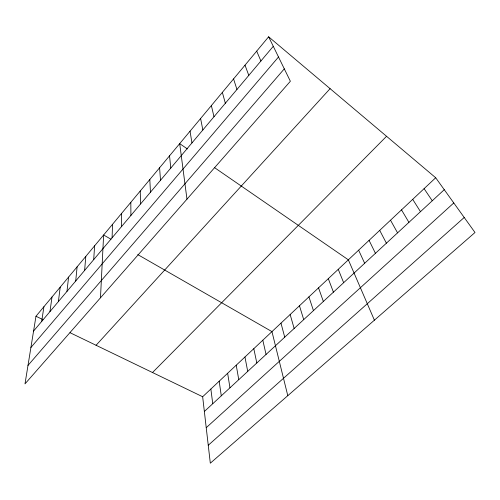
<?xml version="1.0" encoding="UTF-8"?>
<svg xmlns="http://www.w3.org/2000/svg" width="500" height="500" viewBox="0 0 500 500"><rect width="100%" height="100%" fill="white"/><g stroke="black" fill="none" stroke-linecap="round" stroke-linejoin="round"><path stroke-width="0.75" d="M121.406 226.725L121.594 213.419M112.088 237.8L112.525 224.306M100.475 297.806L103.625 234.994L110.981 239.219M93.694 259.65L94.625 245.812M84.619 270.431L85.787 256.425M75.713 281.006L77.106 266.85M66.975 291.388L68.587 277.087M58.394 301.581L60.213 287.137M49.969 311.594L51.994 297.013M41.694 321.419L43.913 306.719M35.975 316.256L25 383.875L290.369 81.25L268.631 36.8L35.975 316.256L42.906 319.6M33.569 331.075L273.281 46.306M30.906 347.5L278.506 56.994M27.994 365.419L284.3 68.844M96.069 345.275L330.1 88.663M152.513 372.531L386.55 136.294M435.694 177.756L475 232.5L210.319 463.2L202.656 396.744L435.694 177.756L268.631 36.8M204.356 411.481L444.256 189.688M206.225 427.7L453.781 202.95M208.25 445.262L464.212 217.481M70.031 332.7L202.656 396.744M137.775 254.6L271.962 331.619L287.794 395.675M187.406 148.944L179.694 143.631L186.969 199.169M214.356 167.512L348.356 259.831L374.4 320.188M424.094 188.656L432.262 200.775M412.706 199.356L420.487 211.663M401.512 209.875L408.919 222.35M390.513 220.212L397.562 232.856M379.7 230.369L386.4 243.175M369.075 240.356L375.438 253.312M358.625 250.175L364.656 263.275M256.7 51.131L260.906 61.006M338.25 269.325L343.656 282.694M328.312 278.663L333.419 292.156M245.012 65.169L248.8 75.388M318.538 287.85L323.356 301.462M308.925 296.881L313.456 310.613M233.569 78.919L236.95 89.469M299.462 305.775L303.719 319.613M290.15 314.525L294.144 328.469M222.356 92.387L225.344 103.256M280.981 323.137L284.725 337.175M211.369 105.581L213.981 116.756M262.812 340.213L266.056 354.438M253.806 348.675L256.812 362.981M200.6 118.519L202.85 129.975M244.95 357L247.719 371.388M236.225 365.2L238.769 379.663M190.044 131.2L191.95 142.931M227.638 373.269L229.956 387.806M219.181 381.213L221.287 395.825M210.856 389.038L212.756 403.713M169.537 155.825L170.787 168.062M159.581 167.781L160.525 180.256M149.812 179.519L150.456 192.219M140.231 191.031L140.588 203.944M130.825 202.325L130.906 215.444"/></g></svg>
